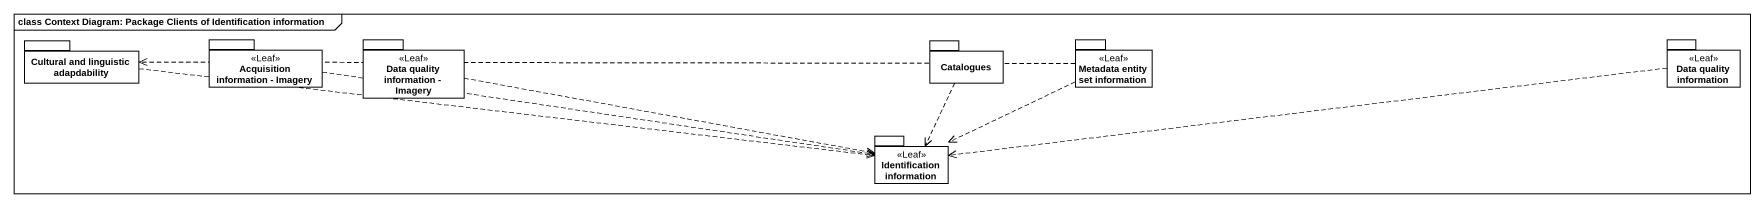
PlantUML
@startuml
mainframe class Context Diagram: Package Clients of Identification information
package "Cultural and linguistic adapdability" as Cultural_and_linguistic {
}
package "Acquisition information - Imagery" as Acquisition_information <<Leaf>> {
}
package "Data quality information - Imagery" as Data_quality_information <<Leaf>> {
}
package Catalogues {
}
package "Metadata entity set information" as Metadata_entity_set <<Leaf>> {
}
package "Data quality information" as Data_quality_information_2 <<Leaf>> {
}
package "Identification information" as Identification_information <<Leaf>> {
}
Cultural_and_linguistic .right.> Identification_information
Acquisition_information .right.> Identification_information
Data_quality_information .right.> Identification_information
Catalogues ..> Identification_information
Metadata_entity_set .left.> Cultural_and_linguistic
Metadata_entity_set .left.> Identification_information
Data_quality_information_2 .left.> Identification_information
@enduml
